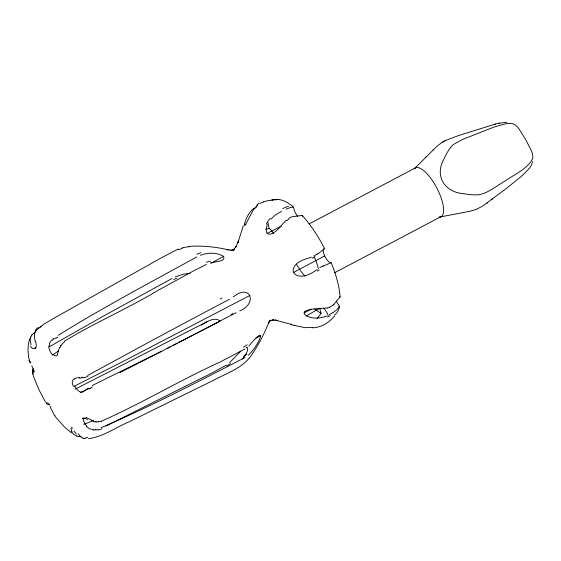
<?xml version="1.0" encoding="UTF-8"?>
<svg xmlns="http://www.w3.org/2000/svg" width="561" height="561" viewBox="0 0 561 561"><rect width="100%" height="100%" fill="white"/><g stroke="black" fill="none" stroke-linecap="round" stroke-linejoin="round"><path stroke-width="0.84" d="M248.327 355.204C258.67 345.864 269.217 321.264 248.818 346.081M532.627 161.596L531.604 164.822L529.654 168.019L522.186 175.663L506.352 188.447L482.53 206.196L475.945 209.498L470.216 211.209L439.978 216.995M34.537 333.613L34.347 336.488L35.091 341.207M32.552 370.674L32.412 373.156L33.274 375.085M29.866 338.585C27.447 345.015 27.826 352.105 28.835 358.774M243.285 225.788L237.885 242.85L238.551 240.823L235.466 247.724L236.286 246.23L233.236 249.975L234.393 249.224L232.829 250.101L234.154 249.694L231.16 250.592M30.729 336.895L30.161 340.534L31.079 344.657M267.338 224.652L266.166 228.699L266.538 232.303A5.042 3.801 -62.5 0 0 267.246 233.327A5.133 3.871 -62.5 0 0 268.579 234.056A6.746 5.084 -62.5 0 0 270.43 234.084C277.576 232.009 281.089 224.737 286.419 220.15M59.536 347.434L57.411 354.293M33.155 369.201L33.387 368.794M35.413 331.628L35.147 332.084A9.895 8.212 32.4 0 0 34.621 333.641M31.605 335.141L31.942 334.615M60.448 345.695L60.791 345.169M323.122 266.223L331.137 262.653A64.774 22.622 62.2 0 1 340.071 297.021L333.837 304.469M46.219 402.973L46.703 403.878L48.309 404.649M336.27 300.927A7.875 2.749 62.2 0 0 339.16 305.724C339.714 307.996 334.833 311.187 332.764 312.856M320.107 308.319A7.875 2.749 62.2 0 0 320.892 312.652L321.06 313.445L317.26 318.389M242.618 358.991C244.112 356.102 250.269 349.685 246.545 347.196M29.445 359.187L29.102 360.471L30.105 362.876M450.602 147.473L451.163 146.8A26.213 22.735 53.1 0 1 453.87 144.212L462.446 139.479L494.164 127.01L505.461 123.813L509.549 123.322L512.663 123.679A8.099 7.02 53.1 0 1 514.682 124.563L517.537 127.031A23.604 20.477 53.1 0 1 518.939 128.757L525.748 139.703L531.569 151.154A22.945 19.908 53.1 0 1 532.403 153.574L532.873 156.849A8.099 7.02 53.1 0 1 532.529 158.931C526.73 169.569 514.171 174.429 504.676 181.273C496.941 185.67 489.907 191.68 481.254 194.232A26.087 22.629 53.1 0 1 478.182 194.751L476.373 194.863A45.469 39.438 53.1 0 1 474.094 194.863L469.901 194.597A80.511 69.837 53.1 0 1 463.596 193.699C444.691 192.255 434.186 176 444.003 158.917A80.511 69.837 53.1 0 1 446.71 153.441L448.793 149.969A42.587 36.935 53.1 0 1 450.595 147.473M270.9 219.12L275.325 215.066L281.559 211.28M334.644 315.773C329.349 322.54 321.397 327.449 312.687 327.848M51.563 340.134L49.691 342.946L49.249 346.389M414.376 168.693L436.199 147.024L440.834 143.251L445.182 140.657L458.66 135.517L495.398 124.051M425.757 157.241L426.164 156.842M433.106 149.955L433.555 149.506M240.739 351.123L229.708 362.546M34.95 348.255L35.553 347.701M74.087 378.963L76.044 377.967L79.851 377.483M35.546 330.667L40.476 327.042M38.555 328.08L44.375 323.893L54.859 317.701L161.694 257.618L178.202 249.042M257.576 205.017L253.13 210.277L246.489 222.71A7.237 1.108 -64.9 0 1 245.893 223.741L245.676 224.042A5.252 0.813 -65 0 1 244.82 225.129L246.006 224.512M253.845 208.236C249.042 212.43 245.739 218.348 244.358 224.547A5.982 0.94 -64.6 0 0 244.806 225.157M64.389 341.221C94.599 322.799 127.473 308.753 157.837 290.472L194.611 270.332L206.448 264.42M52.881 338.97L53.73 338.325M52.979 354.854L58.632 350.744M33.709 371.452L34.305 371.003M288.831 218.278A18.751 16.914 -82.6 0 1 292.253 216.749L302.211 215.424A64.774 22.622 62.2 0 1 324.616 248.565L318.185 253.74M486.815 203.292L487.327 202.907M491.871 199.499L492.369 199.127M87.712 388.605L83.168 391.851L80.265 392.272M226.321 365.155L212.885 372.518L105.994 426.023M201.238 325.142C206.455 322.07 214.498 316.271 220.178 321.074L187.22 338.045M317.182 269.553C311.355 273.523 304.083 278.144 296.804 275.318A6.746 6.381 41.6 0 1 294.841 274.027A5.133 4.86 41.6 0 1 293.662 272.401L324.665 255.9A7.875 2.749 62.2 0 1 324.321 248.551L324.616 248.565M233.215 296.972C250.648 282.863 257.801 303.753 239.694 310.941M58.26 335.289C103.329 307.288 150.327 282.492 196.792 256.931M245.073 348.907L219.688 362.224C179.604 380.386 141.681 403.436 101.478 421.164M40.953 326.733L41.437 326.425M55.651 415.982L54.992 416.178L54.564 415.645L50.188 406.97L50.862 406.683M245.038 357.532C197.626 381.943 150.166 406.676 101.127 427.692M49.466 346.67L102.691 316.495L172.003 278.508M92.235 385.554L161.61 351.207M229.421 299.315C181.883 324.209 134.64 349.812 87.6 375.561M320.008 308.122L306.04 316.06M442.685 142.045L443.246 141.73M444.614 140.972L445.182 140.657M311.166 309.132L304.181 312.926M211.266 263.144L223.643 256.426C225.901 262.282 214.092 261.286 210.312 263.081M308.985 223.993L415.519 167.837M334.356 272.87L440.897 216.714M249.989 295.402L125.173 360.365L74.213 386.27M219.295 321.53L210.473 326.123M219.765 321.165L236.195 312.708M209.59 326.586L196.399 333.423M267.246 233.32L281.363 226.104M207.598 321.453L75.174 389.138M195.754 333.753L178.686 342.441M186.75 338.409L172.998 345.366M167.466 348.339L177.101 343.381M170.151 346.831L161.68 351.305M161.035 351.635L138.658 363.086M133.104 365.919L137.964 363.437M127.557 368.745L132.41 366.27M260.479 335.815L256.005 338.094M124.093 370.505L126.87 369.096M119.935 372.623L121.323 371.915M122.018 371.564L123.399 370.863M246.321 347.694L247.212 347.245M88.659 388.471L89.143 388.226M87.221 389.194L80.903 392.363M87.698 388.955L88.182 388.71M175.256 276.952L182.921 274.294L190.088 273.354M329.798 307.035L329.973 306.958A18.751 17.489 62 0 0 332.869 305.275M286.04 209.141C287.982 208.762 292.267 206.062 293.627 207.584A7.875 2.749 62.2 0 0 297.625 216.294M93.385 420.603L83.736 424.397M200.41 255.283C207.766 252.45 216.827 252.233 223.643 256.426M326.712 316.025C320.093 318.62 312.014 319.174 305.752 315.366A6.746 3.962 4.8 0 1 304.525 314.118A5.133 3.015 4.8 0 1 304.539 311.902M265.823 229.211L269.385 228.46A7.875 2.749 62.2 0 1 273.523 233.706M311.439 257.162C304.868 259.385 296.446 261.068 293.522 268.242A5.982 5.666 40.6 0 0 293.585 272.429M263.432 201.799L268.088 200.614L272.891 200.13M331.137 262.653L330.941 262.702A7.875 2.749 62.2 0 1 324.665 255.9M86.794 417.622L82.67 418.857M72.748 427.875L71.976 428.064M182.297 247.674L189.618 246.644M327.147 307.94L311.572 309.237L305.997 310.745A6.62 3.871 4.4 0 0 304.525 311.951M312.603 327.322L305.058 327.687L294.125 325.38M499.15 123.203L506.863 122.277M494.893 124.163L499.634 123.09M95.903 429.228L95.279 429.34M82.369 377.09L81.752 377.209M232.506 250.185L230.767 250.36L232.303 250.304L226.665 249.54L228.488 249.862C215.382 246.826 201.799 245.402 188.363 246.44M88.435 438.639C103.28 436.844 115.875 427.356 129.374 421.69L213.201 380.463C226.469 373.205 242.52 368.395 251.398 355.239C258.642 344.805 264.441 333.437 269.161 321.663L268.354 323.136L270.43 320.275L269.455 321.362L270.795 320.275L269.645 321.025L271.244 320.226L269.911 320.626L273.901 319.966L272.351 320.022L277.05 320.387L275.241 320.079L289.553 323.963M274.399 199.702L271.903 199.8L278.656 199.555M85.034 438.583L84.613 438.583M93.357 429.551L89.746 428.877L86.436 426.549M79.115 436.437L78.582 436.395M96.303 421.704L95.693 421.655M291.559 324.188L290.528 324.062A6.746 0.351 14.7 0 0 290.36 324.146L291.909 324.728M93.806 421.297L86.906 417.861M83.133 438.358L81.022 437.103L78.042 433.786M76.717 436.016L73.645 434.256L71.282 431.311M71.254 432.79L64.536 427.047L55.532 416.977M339.552 306.187L339.58 306.215A64.774 22.622 62.2 0 1 334.622 314.805M339.65 296.489L340.071 297.021M45.448 402.013L39.158 390.147L33.204 375.709M321.13 313.276L321.151 313.319A64.774 22.622 62.2 0 1 314.595 308.802M328.171 315.562L328.087 315.317A7.875 2.749 62.2 0 0 323.718 308.227M302.211 215.424L302.302 215.985A7.875 2.749 62.2 0 1 302.337 216.273M304.932 276.131A27.545 9.621 62.2 0 1 296.46 264.21M314.062 256.601A27.545 9.621 62.2 0 1 318.375 268.607M414.228 168.868A27.545 9.621 62.2 0 1 437.061 188.447A27.545 9.621 62.2 0 1 439.046 217.044M269.007 228.222A64.774 22.622 62.2 0 1 268.123 222.675M275.149 199.905A64.774 22.622 62.2 0 1 293.571 207.065M31.753 365.758A7.552 1.795 66.8 0 1 34.06 371.852M33.078 370.484A7.917 1.536 81.9 0 1 33.015 374.124M29.123 360.365A8.527 1.038 66.6 0 1 30.862 363.002M173.749 279.588A36.493 13.064 -20.4 0 1 176.652 278.228M32.335 370.66A9.895 7.595 -9.1 0 1 32.861 369.131M46.43 403.296A7.917 1.753 59.8 0 1 49.852 405.21M49.424 404.292A9.895 5.028 -28.8 0 1 48.674 404.243M293.999 325.366A6.62 0.386 14.5 0 1 291.692 324.686M87.565 437.257A20.154 10.252 -35.9 0 1 87.046 437.384M86.759 437.825A16.115 10.14 -45.6 0 1 85.216 438.064M84.62 438.316A9.895 6.865 -55.9 0 1 83.182 438.232M73.996 431.15A7.917 0.428 50 0 1 76.324 433.87M71.962 431.697A7.917 2.363 54.4 0 1 71.584 427.496M78.582 436.402A9.895 9.593 -77.1 0 1 76.703 436.065M81.156 436.57A16.115 15.378 63.9 0 1 79.192 436.619M230.333 363.437A31.395 28.765 89.6 0 1 226.735 365.982M333.844 304.476A21.627 20.21 52.2 0 1 332.855 305.254M329.812 307.14A18.794 17.496 62.4 0 1 327.196 308.108M330.296 315.626A18.794 11.017 -15.2 0 1 327.407 317M332.47 312.765A18.751 8.149 -18.5 0 1 329.321 314.581M247.184 344.706A32.138 25.554 -5 0 1 243.516 347.126M101.401 421.157A20.154 19.151 85.9 0 1 98.245 421.753M98.273 421.921A16.115 15.056 51.8 0 1 96.31 421.963M95.707 421.963A9.895 8.787 35.8 0 1 93.743 421.627M82.208 418.492A7.917 2.461 40 0 1 87.369 419.593M86.682 426.122A7.917 3.261 54.6 0 1 83.182 419.228M95.314 429.859A9.895 7.356 -19 0 1 93.252 430.063M98.091 429.474A16.115 9.803 -15.5 0 1 95.959 429.992M102.039 428.786A20.154 9.179 -15.2 0 1 98.322 430.042M246.854 354.159A31.395 22.117 -4.8 0 1 243.607 356.186M317.926 253.628A21.627 11.613 -13.9 0 1 316.951 254.28M316.881 254.217A18.751 10.855 -11.5 0 1 314.048 255.753M315.051 256.91A18.794 10.883 -11.1 0 1 312.119 258.137M317.358 271.047A18.794 3.927 -34.8 0 1 319.209 269.855M319.882 267.59A18.751 7.09 -37.6 0 1 323.262 265.893M221.812 298.094A32.138 3.001 -29.3 0 1 220.256 299.006M88.028 376.389A20.154 13.962 -12.5 0 1 84.62 377.532M84.585 377.406A16.115 8.618 -14 0 1 82.411 377.904M81.654 377.89A9.895 3.899 -13.5 0 1 79.41 378.17M73.568 386.382A7.917 4.586 45.4 0 1 74.241 379.18M80.16 391.873A7.917 3.759 60.9 0 1 74.774 386.094M88.68 389.025A16.115 2.924 -35.1 0 1 89.928 388.121M90.16 388.528A20.154 7.167 -34.5 0 1 92.523 386.978M232.808 313.557A31.395 1.304 -27.8 0 1 231.195 314.433M282.828 208.559A19.782 5.961 -35 0 1 288.417 206.343M266.342 224.232A20.126 19.607 -58.6 0 1 270.143 218.397M196.953 254.336A37.966 21.556 -44.7 0 1 200.908 252.716M56.198 338.108A20.154 1.395 -33.2 0 1 57.692 337.14M54.557 338.83A16.115 4.313 -33.6 0 1 55.932 337.876M52.285 340.338A9.348 4.144 -32.1 0 1 53.477 339.349M49.543 350.071A8.527 5.603 67.1 0 1 48.765 346.221M52.951 355.169A7.552 3.857 69.9 0 1 49.775 350.274M57.608 354.601A7.917 3.485 68.3 0 1 53.043 354.173M286.762 220.676A18.794 15.715 -67.9 0 1 288.908 218.986M59.999 347.631A9.895 6.921 -65.3 0 1 60.84 346.004M61.177 345.478A16.115 13.219 -67.3 0 1 62.327 343.928A20.154 18.24 -75.1 0 1 64.599 341.642M206.28 262.324A31.395 23.85 -52.2 0 1 210.445 261.146M256.3 206.273A18.751 15.918 -62.8 0 1 257.057 205.866M254.182 208.741A18.794 15.967 -62.2 0 1 256.405 207.1M257.12 204.667A18.794 15.477 10.1 0 1 259.308 203.005M260.073 203.496A18.751 13.927 -1.8 0 1 263.523 201.953M33.653 333.592A20.154 15.364 -60.8 0 1 35.862 331.362M32.272 334.868A16.115 14.011 -68.4 0 1 33.45 333.318M30.918 336.972A9.895 9.235 -76 0 1 31.774 335.254M34.915 348.136A7.917 3.843 83.4 0 1 30.427 346.081M35.553 341.256A7.917 2.658 70.7 0 1 35.02 348.486M35.231 331.544A16.115 13.338 12.9 0 1 36.177 330.092M35.757 329.938A20.154 15.694 -2.7 0 1 37.818 327.673M178.517 249.68A31.395 28.555 23.4 0 1 182.556 248.453"/></g></svg>
